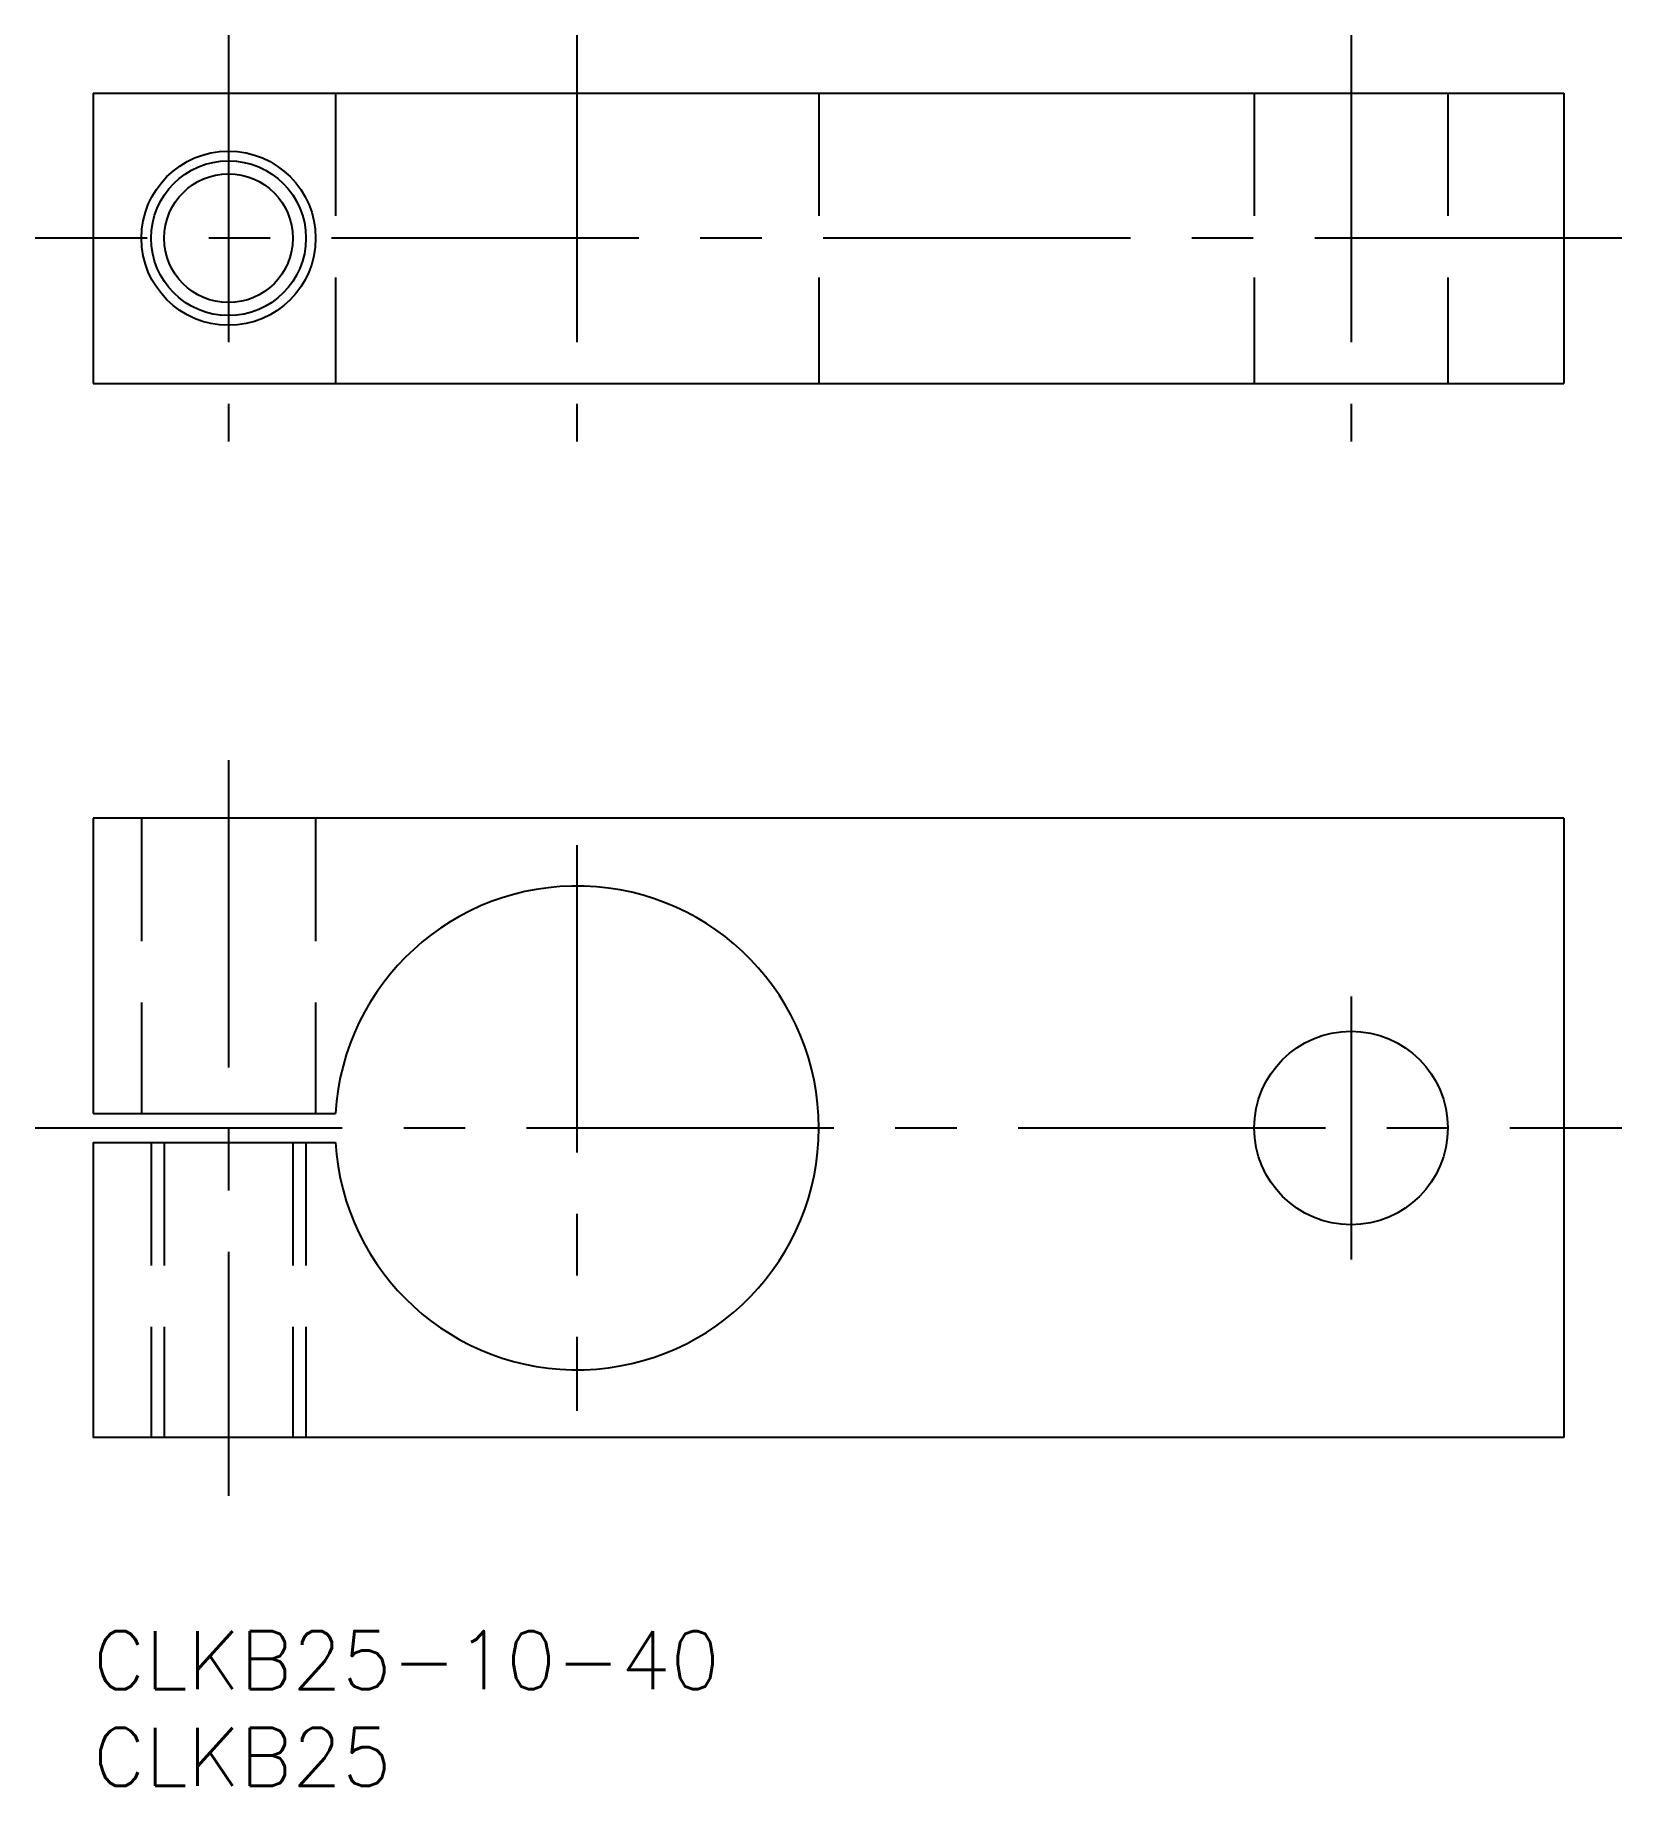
# Model space of a CAD drawing. Extents: x -3 to 79, y -8 to 82.5.
import ezdxf

# ---------------------------------------------------------------- set-up
doc = ezdxf.new("R2010")
doc.units = 0
doc.header["$LTSCALE"] = 0.5
doc.linetypes.add('CENTER', pattern=[50.8, 31.75, -6.35, 6.35, -6.35])
doc.linetypes.add('DASHED', pattern=[19.05, 12.7, -6.35])
for name, color, linetype in [('MSM_CENTER', 1, 'CENTER'), ('MSM_CONTINUOUS', 7, 'CONTINUOUS'), ('MSM_DASHED', 4, 'DASHED'), ('MSM_NARROW', 5, 'CONTINUOUS'), ('MSM_PART_NUMBER', 7, 'CONTINUOUS')]:
    doc.layers.add(name, color=color, linetype=linetype)
doc.styles.get("Standard").update_dxf_attribs({"font": 'txt.shx', "height": 3, "bigfont": 'bigfont.shx'})

# ---------------------------------------------------------------- blocks, each defined once
blk = doc.blocks.new('*U14')
at = {"layer": 'MSM_PART_NUMBER'}
blk.add_text('CLKB25-10-40', height=3, dxfattribs=at).set_placement((0, -3))
blk = doc.blocks.new('*U15')
at = {"layer": 'MSM_PART_NUMBER'}
blk.add_text('CLKB25', height=3, dxfattribs=at).set_placement((0, -8))

msp = doc.modelspace()

# ---------------------------------------------------------------- linework, layer by layer
at = {"layer": 'MSM_CENTER'}
for p, q in [((7, 82.47), (7, 61.47)), ((25, 82.47), (25, 61.47)), ((65, 82.47), (65, 61.47)), ((79, 71.97), (-3, 71.97)), ((7, 45), (7, 7)), ((25, 40.609), (25, 11.391)), ((65, 32.79), (65, 19.21)), ((-3, 26), (79, 26))]:
    msp.add_line(p, q, dxfattribs=at)
at = {"layer": 'MSM_CONTINUOUS'}
for p, q in [((0, 79.47), (0, 64.47)), ((0, 79.47), (76, 79.47)), ((76, 79.47), (76, 64.47)), ((0, 64.47), (76, 64.47)), ((0, 42), (0, 26.75)), ((76, 42), (0, 42)), ((76, 42), (76, 10)), ((0, 26.75), (12.523, 26.75)), ((0, 25.25), (12.523, 25.25)), ((0, 25.25), (0, 10)), ((76, 10), (0, 10))]:
    msp.add_line(p, q, dxfattribs=at)
for centre, radius in [((7, 71.97), 4.5), ((7, 71.97), 3.324), ((65, 26), 5)]:
    msp.add_circle(centre, radius, dxfattribs=at)
msp.add_arc((25, 26), 12.5, 183.43981, 176.56019, dxfattribs=at)
at = {"layer": 'MSM_DASHED'}
for p, q in [((12.523, 79.47), (12.523, 64.47)), ((37.5, 79.47), (37.5, 64.47)), ((60, 79.47), (60, 64.47)), ((70, 79.47), (70, 64.47)), ((2.5, 42), (2.5, 26.75)), ((11.5, 42), (11.5, 26.75)), ((3, 25.25), (3, 10)), ((3.677, 25.25), (3.677, 10)), ((10.324, 25.25), (10.324, 10)), ((11, 25.25), (11, 10))]:
    msp.add_line(p, q, dxfattribs=at)
at = {"layer": 'MSM_NARROW'}
msp.add_circle((7, 71.97), 4, dxfattribs=at)

# ---------------------------------------------------------------- block references
at = {"layer": 'MSM_CONTINUOUS'}
for name in ['*U14', '*U15']:
    msp.add_blockref(name, (0, 0), dxfattribs=at)

doc.saveas('drawing.dxf')
